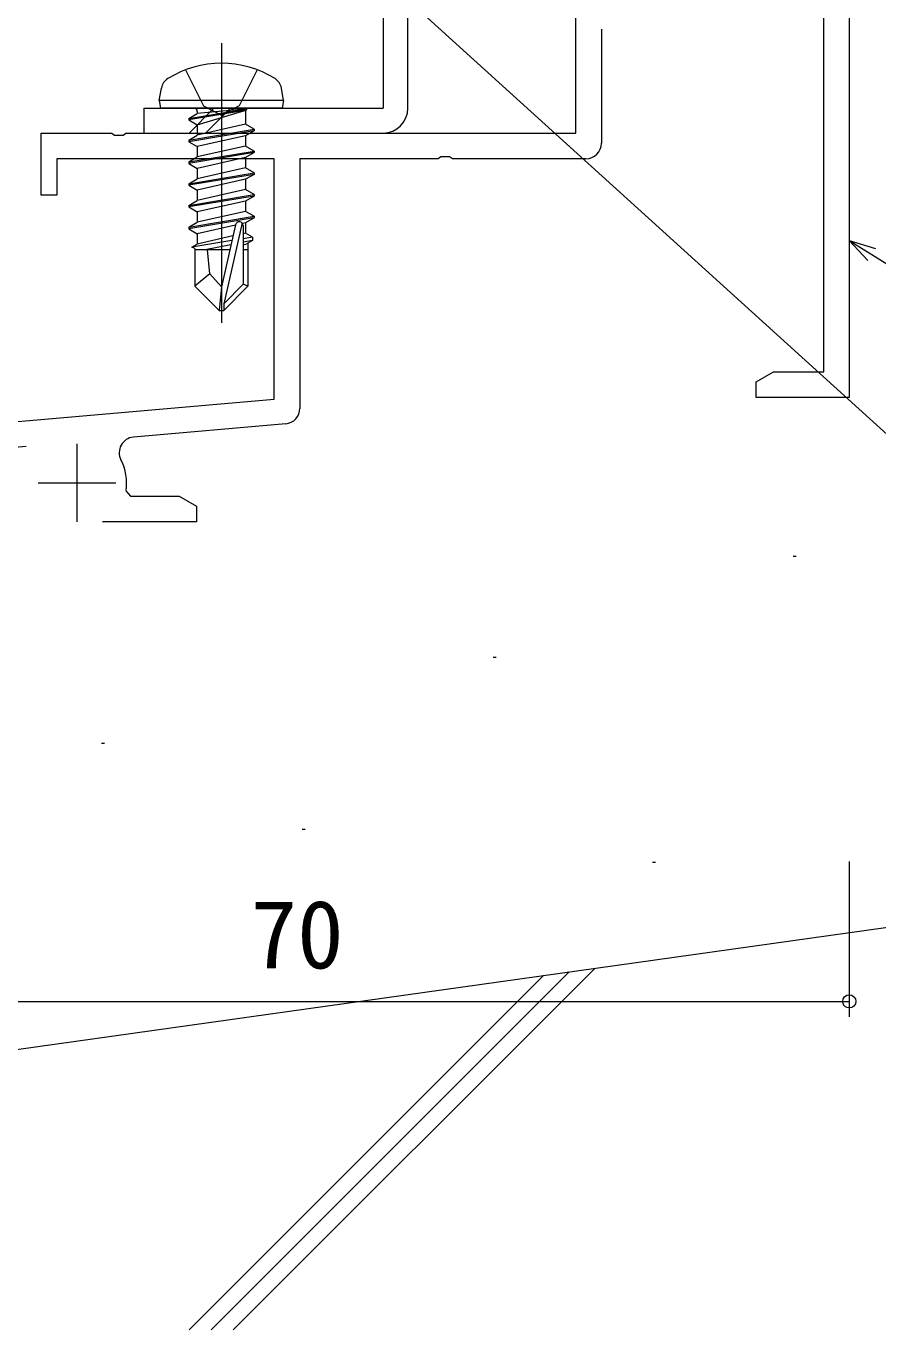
# Model space of a CAD drawing. Units: millimetres, scale not verified. Extents: x -567 to 567, y -403 to 403.
# Drawn here: x -380.7 to -325.9, y -271 to -187.1 of the extents above; entities that cross this region are included whole.
import ezdxf
from ezdxf.enums import TextEntityAlignment as Align

# ---------------------------------------------------------------- set-up
doc = ezdxf.new("R2010")
doc.units = ezdxf.units.MM
doc.header["$LTSCALE"] = 2
doc.linetypes.add('CHAIN2', pattern=[12, 9, -1, 1, -1])
doc.linetypes.add('DASHED3', pattern=[4, 3, -1])
for name, color, linetype, lineweight in [('0-2_YKK_ZWAK', 4, 'Continuous', 9), ('0-3_YKK_11', 3, 'Continuous', 18), ('0-4_YKK_12', 3, 'Continuous', 9), ('0-6_YKK_D', 7, 'Continuous', 9), ('0-7_YSS_K', 6, 'Continuous', 9)]:
    doc.layers.add(name, color=color, linetype=linetype, lineweight=lineweight)
doc.styles.add('ＭＳ ゴシック', font='')
doc.styles.get('ＭＳ ゴシック').set_extended_font_data('MS Gothic')

msp = doc.modelspace()

# ---------------------------------------------------------------- linework, layer by layer
at = {"layer": '0-2_YKK_ZWAK'}
for p, q in [((-357.721, -139.597), (-357.721, -192.397)), ((-356.121, -192.397), (-356.121, -139.597)), ((-372.121, -191.897), (-371.979, -191.094)), ((-364.121, -191.897), (-364.262, -191.094)), ((-364.121, -191.897), (-372.121, -191.897)), ((-372.121, -191.897), (-372.033, -192.397)), ((-364.121, -191.897), (-364.209, -192.397)), ((-373.121, -192.397), (-357.721, -192.397)), ((-373.121, -192.397), (-373.121, -193.997)), ((-364.209, -192.397), (-372.033, -192.397)), ((-370.221, -193.047), (-366.621, -192.447)), ((-366.621, -192.547), (-370.221, -193.147)), ((-370.221, -193.047), (-369.671, -192.729)), ((-370.199, -193.997), (-368.599, -192.397)), ((-366.621, -192.447), (-369.671, -192.729)), ((-369.671, -193.464), (-366.621, -192.547)), ((-369.671, -192.597), (-369.671, -192.729)), ((-369.138, -193.997), (-367.538, -192.397)), ((-366.621, -192.447), (-366.621, -192.547)), ((-366.571, -192.597), (-366.571, -193.429)), ((-370.221, -193.047), (-370.221, -193.147)), ((-370.221, -193.047), (-370.221, -193.147)), ((-370.221, -193.147), (-369.671, -193.464)), ((-370.221, -194.447), (-366.021, -193.747)), ((-366.571, -193.429), (-369.671, -194.129)), ((-369.671, -193.464), (-369.671, -194.129)), ((-366.021, -193.747), (-366.571, -193.429)), ((-366.021, -193.747), (-366.021, -193.847)), ((-373.121, -193.997), (-357.721, -193.997)), ((-366.021, -193.847), (-370.221, -194.547)), ((-370.221, -194.447), (-369.671, -194.129)), ((-370.221, -194.447), (-370.221, -194.547)), ((-370.221, -194.547), (-369.671, -194.864)), ((-366.571, -194.164), (-369.671, -194.864)), ((-366.021, -193.847), (-366.571, -194.164)), ((-366.571, -194.164), (-366.571, -194.829)), ((-370.221, -195.847), (-366.021, -195.147)), ((-366.021, -195.247), (-370.221, -195.947)), ((-366.571, -194.829), (-369.671, -195.529)), ((-369.671, -194.864), (-369.671, -195.529)), ((-366.021, -195.147), (-366.571, -194.829)), ((-366.021, -195.147), (-366.021, -195.247)), ((-370.221, -195.847), (-369.671, -195.529)), ((-370.221, -195.847), (-370.221, -195.947)), ((-370.221, -195.947), (-369.671, -196.264)), ((-366.571, -196.229), (-369.671, -196.929)), ((-369.671, -196.264), (-369.671, -196.929)), ((-366.571, -195.564), (-366.571, -196.229)), ((-366.021, -196.547), (-366.571, -196.229)), ((-370.221, -197.247), (-366.021, -196.547)), ((-366.021, -196.647), (-370.221, -197.347)), ((-370.221, -197.247), (-369.671, -196.929)), ((-366.571, -196.964), (-366.571, -197.629)), ((-366.021, -196.547), (-366.021, -196.647)), ((-370.221, -197.247), (-370.221, -197.347)), ((-370.221, -197.347), (-369.671, -197.664)), ((-370.221, -198.647), (-366.021, -197.947)), ((-366.571, -197.629), (-369.671, -198.329)), ((-369.671, -197.664), (-369.671, -198.329)), ((-366.021, -197.947), (-366.571, -197.629)), ((-366.021, -197.947), (-366.021, -198.047)), ((-366.021, -198.047), (-370.221, -198.747)), ((-370.221, -198.647), (-369.671, -198.329)), ((-370.221, -198.647), (-370.221, -198.747)), ((-370.221, -198.747), (-369.671, -199.064)), ((-366.571, -198.364), (-366.571, -199.029)), ((-370.221, -200.047), (-366.021, -199.347)), ((-366.021, -199.447), (-370.221, -200.147)), ((-366.571, -199.029), (-369.671, -199.729)), ((-369.671, -199.064), (-369.671, -199.729)), ((-366.021, -199.347), (-366.571, -199.029)), ((-366.021, -199.347), (-366.021, -199.447)), ((-370.221, -200.047), (-369.671, -199.729)), ((-370.221, -200.047), (-370.221, -200.147)), ((-370.221, -200.147), (-369.671, -200.464)), ((-367.216, -199.91), (-369.671, -200.464)), ((-369.671, -200.464), (-369.671, -201.129)), ((-366.789, -199.774), (-367.971, -204.972)), ((-366.571, -200.429), (-366.724, -200.464)), ((-366.721, -199.945), (-366.721, -203.722)), ((-366.571, -199.764), (-366.571, -200.429)), ((-366.121, -200.689), (-366.571, -200.429)), ((-367.442, -200.907), (-370.021, -201.331)), ((-370.021, -201.331), (-369.671, -201.129)), ((-369.821, -201.426), (-370.021, -201.331)), ((-367.375, -200.611), (-369.671, -201.129)), ((-367.503, -201.173), (-369.169, -201.497)), ((-366.121, -200.689), (-366.721, -200.788)), ((-366.121, -200.904), (-366.721, -201.021)), ((-366.421, -201.078), (-366.421, -203.847)), ((-366.121, -200.689), (-366.121, -200.904)), ((-369.821, -201.426), (-369.821, -203.847)), ((-367.577, -201.497), (-369.821, -201.497)), ((-366.421, -201.497), (-366.721, -201.497)), ((-368.866, -203.046), (-369.821, -203.847)), ((-368.271, -205.397), (-369.821, -203.847)), ((-366.721, -203.722), (-367.971, -204.972)), ((-367.971, -205.397), (-366.421, -203.847)), ((-366.421, -203.847), (-366.721, -203.722)), ((-368.121, -203.89), (-368.271, -205.397)), ((-368.121, -203.89), (-368.121, -205.397)), ((-368.271, -205.397), (-367.971, -205.397)), ((-367.971, -204.972), (-367.971, -205.397))]:
    msp.add_line(p, q, dxfattribs=at)
at = {"layer": '0-2_YKK_ZWAK', "linetype": 'CHAIN2'}
msp.add_line((-368.121, -188.197), (-368.121, -206.507), dxfattribs=at)
at = {"layer": '0-2_YKK_ZWAK', "linetype": 'DASHED3'}
for points in [[(-370.421, -189.917), (-369.266, -192.234), (-368.121, -192.843)], [(-365.821, -189.917), (-366.976, -192.234), (-368.121, -192.843)]]:
    msp.add_lwpolyline(points, dxfattribs=at)
at = {"layer": '0-2_YKK_ZWAK'}
for points in [[(-366.021, -195.247), (-366.571, -195.564), (-369.671, -196.264)], [(-366.021, -196.647), (-366.571, -196.964), (-369.671, -197.664)], [(-366.021, -198.047), (-366.571, -198.364), (-369.671, -199.064)], [(-366.021, -199.447), (-366.571, -199.764), (-366.762, -199.808)], [(-367.211, -199.89), (-368.121, -203.89), (-368.866, -203.046), (-369.021, -201.497)], [(-366.121, -200.904), (-366.571, -201.164), (-366.721, -201.198)]]:
    msp.add_lwpolyline(points, dxfattribs=at)
for centre, radius, start, end in [((-368.121, -195.997), 6.5, 57.94412, 122.05588), ((-371.093, -191.251), 0.9, 122.05588, 170), ((-365.149, -191.251), 0.9, 10, 57.94412), ((-369.871, -192.597), 0.2, 0, 90), ((-366.371, -192.597), 0.2, 90, 180), ((-357.721, -192.397), 1.6, 270, 0), ((-366.969, -199.945), 0.248, 0, 167.19096)]:
    msp.add_arc(centre, radius, start, end, dxfattribs=at)
at = {"layer": '0-3_YKK_11'}
msp.add_line((-447.72, -262.292), (-302.721, -241.927), dxfattribs=at)
at = {"layer": '0-4_YKK_12'}
for p, q in [((-331.335, -221.225), (-331.135, -221.225)), ((-350.64, -227.718), (-350.44, -227.718)), ((-375.841, -233.254), (-375.641, -233.254)), ((-362.93, -238.785), (-362.73, -238.785)), ((-340.388, -240.914), (-340.188, -240.914)), ((-370.187, -271), (-347.387, -248.2)), ((-368.772, -271), (-345.741, -247.969)), ((-367.358, -271), (-344.096, -247.738))]:
    msp.add_line(p, q, dxfattribs=at)
at = {"layer": '0-6_YKK_D'}
for p, q in [((-343.67, -187.309), (-343.669, -194.647)), ((-363.982, -212.701), (-373.782, -213.559)), ((-377.419, -213.997), (-377.419, -218.997)), ((-379.919, -216.497), (-374.919, -216.497))]:
    msp.add_line(p, q, dxfattribs=at)
for points in [[(-327.719, -165.997), (-327.719, -210.997), (-333.719, -210.997), (-333.719, -209.997), (-332.594, -209.347), (-329.369, -209.347), (-329.369, -170.647), (-343.669, -170.647), (-343.67, -180.685)], [(-397.719, -213.997), (-364.719, -211.11), (-364.719, -195.647), (-378.719, -195.647), (-378.719, -197.997), (-379.719, -197.997), (-379.719, -193.997), (-375.178, -193.997), (-374.994, -194.117), (-374.445, -194.117), (-374.261, -193.997), (-345.319, -193.997), (-345.319, -178.997)], [(-344.669, -195.647), (-353.261, -195.647), (-353.445, -195.527), (-353.994, -195.527), (-354.178, -195.647), (-363.069, -195.647), (-363.069, -211.705)], [(-380.675, -214.162), (-396.069, -215.509)], [(-374.259, -217), (-373.963, -217.347), (-370.845, -217.347), (-369.719, -217.997), (-369.719, -218.997), (-375.769, -218.997)]]:
    msp.add_lwpolyline(points, dxfattribs=at)
for centre, radius, start, end in [((-344.669, -194.647), 1, 270.00001, 359.99999), ((-364.069, -211.705), 1, 275.00016, 360), ((-373.695, -214.555), 1, 95.00013, 207.53511), ((-377.419, -216.497), 3.2, 350.95833, 27.53585)]:
    msp.add_arc(centre, radius, start, end, dxfattribs=at)
at = {"layer": '0-7_YSS_K'}
for p, q in [((-327.721, -240.861), (-327.721, -250.861)), ((-397.721, -249.861), (-327.721, -249.861))]:
    msp.add_line(p, q, dxfattribs=at)
for points in [[(-356.121, -185.426), (-354.861, -186.568), (-264.951, -268.074), (-262.251, -268.074)], [(-326.52, -202.19), (-327.719, -200.902), (-326.037, -201.418)], [(-327.719, -200.902), (-326.278, -201.804), (-267.406, -238.637), (-264.706, -238.637)]]:
    msp.add_lwpolyline(points, dxfattribs=at)
msp.add_circle((-327.721, -249.861), 0.425, dxfattribs=at)

# ---------------------------------------------------------------- texts
at = {"layer": '0-7_YSS_K', "style": 'ＭＳ ゴシック'}
msp.add_text('70', height=4.399, dxfattribs=at).set_placement((-366.241, -249.061), align=Align.BOTTOM_LEFT)

doc.saveas('drawing.dxf')
